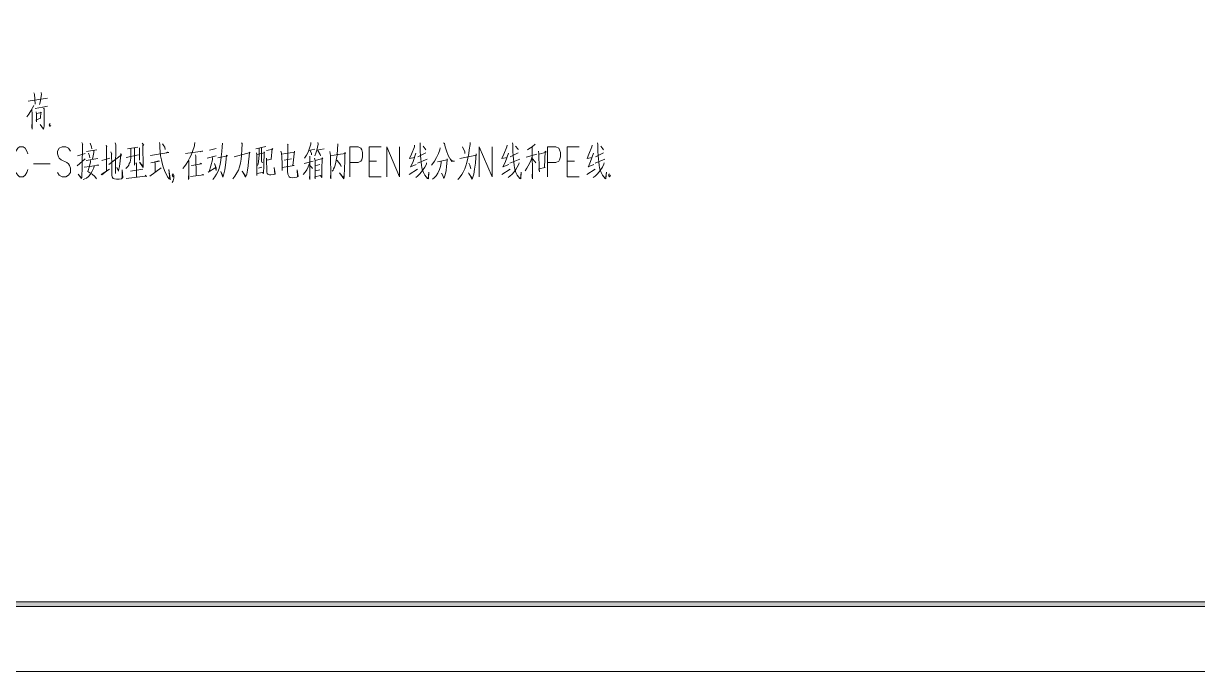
# Model space of a CAD drawing. Header units: millimetres. Extents: x 0 to 586, y 0 to 414.
# Drawn here: x 137.8 to 309.9, y 0 to 95 of the extents above; entities that cross this region are included whole.
import ezdxf

# ---------------------------------------------------------------- set-up
doc = ezdxf.new("R2010")
doc.units = ezdxf.units.MM

msp = doc.modelspace()

# ---------------------------------------------------------------- hatches: boundary and pattern name
h = msp.add_hatch(color=0)
h.dxf.hatch_style = 2
h.paths.add_polyline_path([(24.302861, 9.514417), (24.994306, 10.205861), (575.429944, 10.205861), (576.117861, 9.514417)])

# ---------------------------------------------------------------- linework, layer by layer
at = {"color": 0, "lineweight": 0}
for points in [[(0, 0), (585.632278, 0), (585.632278, 414.0835), (0, 414.0835)], [(24.302861, 9.514417), (24.994306, 10.205861), (575.429944, 10.205861), (576.117861, 9.514417)]]:
    msp.add_lwpolyline(points, close=True, dxfattribs=at)
for points in [[(139.336639, 84.832472), (139.421306, 84.663139), (139.502444, 83.167361)], [(140.391444, 84.917139), (140.419667, 84.620806), (140.225639, 83.467222), (140.169194, 83.125028)], [(139.308417, 82.998028), (138.892139, 82.186639), (138.560528, 81.717444), (138.281833, 81.332917)], [(138.475861, 83.636556), (141.308667, 84.063417)], [(139.530667, 82.528833), (140.585472, 82.7405), (140.641917, 82.7405), (141.308667, 82.909833)], [(140.726583, 82.6135), (140.807722, 82.482972), (140.807722, 80.948389), (140.807722, 80.306333), (140.807722, 80.006472), (140.7795, 79.710139), (140.751278, 79.537278), (140.225639, 80.221667)], [(139.03325, 82.440639), (139.057944, 81.671583), (139.057944, 80.521528), (139.057944, 79.494944), (139.03325, 79.794806), (139.03325, 80.179333)], [(139.643556, 82.056111), (139.696472, 81.759778), (139.724694, 80.948389), (139.724694, 80.606194), (139.671778, 80.906056), (140.363222, 81.117722), (140.282083, 81.117722), (140.363222, 82.013778), (140.419667, 81.971444), (139.696472, 81.802111)], [(141.693194, 80.331028), (141.559139, 80.122889), (141.693194, 79.911222), (141.82725, 80.122889)], [(146.349861, 77.551139), (146.487444, 77.293611), (146.431, 77.378278), (146.378083, 73.921056), (146.349861, 72.513472), (146.349861, 72.382944), (146.321639, 72.298278), (145.820694, 72.940333), (146.321639, 72.340611)], [(147.570472, 77.466472), (147.792722, 76.909083), (147.820944, 76.655083)], [(151.260528, 77.508806), (151.345194, 77.208944), (151.316972, 77.293611), (151.28875, 73.667056), (151.28875, 73.025), (151.28875, 73.536528)], [(155.201056, 77.466472), (155.423306, 77.166611), (155.313944, 77.208944), (155.342167, 73.921056), (154.784778, 74.690111), (155.342167, 74.048056)], [(157.726944, 77.551139), (157.783389, 77.293611), (157.783389, 76.782083), (157.839833, 76.228222), (157.89275, 75.6285), (158.005639, 75.032306), (158.115, 74.520778), (158.256111, 74.005722), (158.450139, 73.451861), (158.700611, 72.940333), (158.922861, 72.555806), (158.922861, 72.513472), (159.169806, 72.255944), (159.339139, 72.128944), (159.282694, 72.298278), (159.088667, 73.621194), (159.254472, 72.171278)], [(162.912778, 77.551139), (162.884556, 77.208944), (162.856333, 77.081944), (162.581167, 76.228222), (162.387139, 75.713167), (162.136667, 75.243972), (162.108444, 75.159306), (161.886194, 74.774778), (161.635722, 74.39025), (161.388778, 74.048056), (161.166528, 73.751722)], [(165.57625, 72.128944), (165.854944, 72.513472), (166.105417, 72.898), (166.271222, 73.282528), (166.46525, 73.751722), (166.631056, 74.39025), (166.715722, 74.947639), (166.772167, 75.459167), (166.853306, 76.228222), (166.90975, 76.909083), (166.966194, 77.466472)], [(169.739028, 77.508806), (169.880139, 77.335944), (169.851917, 77.378278), (169.795472, 76.524556), (169.739028, 75.670833), (169.714333, 75.116972), (169.601444, 74.520778), (169.463861, 74.005722), (169.298056, 73.494194), (169.075806, 73.109667), (168.797111, 72.640472), (168.631306, 72.428806), (168.4655, 72.213611)], [(179.899028, 77.551139), (179.899028, 77.335944), (179.733222, 76.73975), (179.510972, 76.143556), (179.288722, 75.713167), (179.010028, 75.286306)], [(180.953833, 77.551139), (180.982056, 77.335944), (180.812722, 76.439889), (180.646917, 76.013028), (180.509333, 75.586167)], [(195.936306, 77.508806), (195.964528, 77.293611), (195.964528, 76.312889), (196.017444, 75.586167), (196.045667, 75.159306), (196.102111, 74.690111), (196.158556, 74.26325), (196.211472, 73.836389), (196.296139, 73.494194), (196.433722, 73.152), (196.62775, 72.767472), (196.821778, 72.513472), (197.019333, 72.298278), (197.156917, 72.213611), (197.213361, 73.236667), (197.100472, 72.255944)], [(199.375889, 77.508806), (199.517, 77.424139), (199.598139, 76.951417), (199.792167, 76.355222), (200.070861, 75.670833), (200.430694, 74.989972), (200.543583, 74.774778), (200.988083, 74.817111), (200.543583, 74.905306), (200.402472, 75.116972)], [(203.2635, 77.551139), (203.2635, 77.293611), (203.150611, 76.482222), (203.069472, 75.970694), (202.928361, 75.286306), (202.790778, 74.647778), (202.653194, 74.13625), (202.483861, 73.709389), (202.261611, 73.236667), (202.039361, 72.855667), (201.820639, 72.513472), (201.570167, 72.213611), (201.457278, 72.128944)], [(209.490028, 77.508806), (209.51825, 77.293611), (209.51825, 76.312889), (209.574694, 75.586167), (209.602917, 75.159306), (209.659361, 74.690111), (209.712278, 74.26325), (209.768722, 73.836389), (209.853389, 73.494194), (209.990972, 73.152), (210.185, 72.767472), (210.379028, 72.513472), (210.573056, 72.298278), (210.714167, 72.213611), (210.767083, 73.236667), (210.657722, 72.255944)], [(221.96425, 77.508806), (221.992472, 77.293611), (221.992472, 76.312889), (222.045389, 75.586167), (222.073611, 75.159306), (222.130056, 74.690111), (222.1865, 74.26325), (222.239417, 73.836389), (222.324083, 73.494194), (222.461667, 73.152), (222.655694, 72.767472), (222.85325, 72.513472), (223.047278, 72.298278), (223.184861, 72.213611), (223.241306, 73.236667), (223.128417, 72.255944)], [(138.440583, 75.8825), (138.303, 76.298778), (138.031361, 76.715056), (137.76325, 76.926722), (137.219972, 76.926722), (136.948333, 76.715056), (136.676694, 76.298778), (136.542639, 75.8825), (136.405056, 75.258083), (136.405056, 74.213861), (136.542639, 73.589444), (136.676694, 73.169639), (136.948333, 72.753361), (137.219972, 72.545222), (137.76325, 72.545222), (138.031361, 72.753361), (138.303, 73.169639), (138.440583, 73.589444)], [(144.674167, 76.298778), (144.406056, 76.715056), (143.996833, 76.926722), (143.457083, 76.926722), (143.047861, 76.715056), (142.776222, 76.298778), (142.776222, 75.8825), (142.913806, 75.466222), (143.047861, 75.258083), (143.3195, 75.046417), (144.134417, 74.630139), (144.406056, 74.422), (144.540111, 74.213861), (144.674167, 73.797583), (144.674167, 73.169639), (144.406056, 72.753361), (143.996833, 72.545222), (143.457083, 72.545222), (143.047861, 72.753361), (142.776222, 73.169639)], [(145.711333, 75.6285), (146.822583, 75.928361)], [(147.041306, 76.228222), (148.568833, 76.482222)], [(147.348222, 76.013028), (147.485806, 75.586167), (147.514028, 75.332167)], [(148.124333, 76.355222), (148.124333, 76.097694), (147.902083, 75.116972)], [(149.902333, 77.166611), (150.039917, 76.909083), (149.983472, 76.997278), (149.983472, 73.451861), (149.958778, 73.709389), (149.958778, 73.367194), (149.263806, 72.809806), (149.207361, 72.855667), (150.39975, 73.667056)], [(150.318611, 74.347917), (152.149528, 75.759028), (152.064861, 75.928361), (152.040167, 75.670833), (152.064861, 75.713167), (151.9555, 74.859444), (151.870833, 74.048056), (151.73325, 73.451861), (151.705028, 73.367194), (151.482778, 73.878722), (151.705028, 73.451861)], [(150.622, 76.185889), (150.763111, 75.843694), (150.706667, 75.928361), (150.734889, 74.178583), (150.763111, 73.324861), (150.763111, 72.725139), (150.816028, 72.513472), (150.928917, 72.298278), (151.151167, 72.213611), (151.426333, 72.171278), (151.842611, 72.171278), (152.149528, 72.255944), (152.343556, 72.428806), (152.287111, 73.536528), (152.287111, 72.382944), (152.234194, 72.340611)], [(153.535944, 76.61275), (153.535944, 75.543833), (153.535944, 75.243972), (153.483028, 74.989972), (153.426583, 74.690111), (153.313694, 74.474917), (153.232556, 74.26325), (153.091444, 74.048056), (152.953861, 73.921056), (152.788056, 73.751722)], [(152.8445, 75.3745), (154.647194, 75.759028)], [(153.038528, 76.61275), (154.562528, 76.86675)], [(154.093333, 76.824417), (154.093333, 74.26325)], [(154.813, 76.782083), (154.813, 74.989972)], [(158.753528, 76.055361), (158.922861, 76.143556), (159.088667, 76.097694), (156.396972, 75.670833), (156.478111, 75.670833)], [(158.171444, 77.378278), (158.393694, 77.081944), (158.506583, 76.86675), (158.587722, 76.524556)], [(161.526361, 75.928361), (164.105167, 76.270556), (163.939361, 76.312889), (163.688889, 76.185889)], [(163.025667, 75.759028), (163.078583, 75.543833), (163.106806, 72.682806)], [(165.050611, 76.439889), (166.02075, 76.697417)], [(168.68775, 75.459167), (171.016083, 76.097694), (170.934944, 76.143556), (170.8785, 75.5015), (170.793833, 74.774778), (170.712694, 74.13625), (170.628028, 73.494194), (170.518667, 72.940333), (170.405778, 72.598139), (170.352861, 72.471139), (169.851917, 73.367194), (170.377556, 72.598139)], [(171.848639, 76.655083), (173.319722, 76.997278)], [(171.961528, 76.055361), (171.98975, 75.801361), (172.017972, 74.26325), (172.017972, 73.836389), (172.017972, 72.725139), (171.98975, 73.025), (172.822306, 73.152), (172.988111, 73.025), (173.044556, 74.178583), (173.097472, 76.185889), (173.125694, 76.055361), (171.98975, 75.801361)], [(172.349583, 76.73975), (172.349583, 75.759028), (172.321361, 75.201639), (172.264917, 74.774778), (172.212, 74.39025), (172.099111, 74.178583)], [(172.709417, 76.824417), (172.681194, 74.817111), (172.737639, 74.690111), (172.875222, 74.647778)], [(173.432611, 76.397556), (174.346306, 76.570417), (174.265167, 76.697417), (174.099361, 75.116972), (174.152278, 75.116972), (173.460833, 74.989972), (173.432611, 75.243972), (173.432611, 74.817111), (173.460833, 73.667056), (173.460833, 73.367194), (173.489056, 73.194333), (173.51375, 73.025), (173.598417, 72.940333), (173.707778, 72.855667), (173.877111, 72.809806), (174.042917, 72.809806), (174.515639, 72.855667), (174.625, 72.940333), (174.681444, 72.982667), (174.568556, 73.921056), (174.625, 72.982667)], [(175.542222, 76.312889), (175.623361, 76.013028), (175.679806, 75.416833), (175.708028, 74.474917), (175.708028, 74.39025), (175.73625, 73.451861), (175.708028, 73.921056), (177.4825, 74.178583), (177.288472, 74.178583), (177.510722, 76.270556), (177.538944, 76.143556), (175.623361, 75.843694)], [(176.484139, 77.335944), (176.597028, 77.166611), (176.540583, 77.208944), (176.540583, 76.185889), (176.512361, 74.178583), (176.512361, 73.367194), (176.540583, 72.940333), (176.62525, 72.725139), (176.734611, 72.513472), (176.872194, 72.428806), (177.179111, 72.382944), (177.874083, 72.471139), (177.983444, 72.513472), (178.039889, 72.555806), (177.927, 73.578861), (177.955222, 72.598139)], [(179.648556, 76.397556), (180.509333, 76.570417)], [(179.842583, 76.397556), (180.008389, 75.970694), (180.036611, 75.759028)], [(181.867528, 76.61275), (180.788028, 76.439889)], [(180.953833, 76.397556), (181.285444, 75.801361), (181.313667, 75.586167)], [(182.700083, 76.228222), (182.78475, 75.670833), (182.869417, 72.640472), (182.869417, 72.213611), (182.812972, 72.471139), (182.841194, 73.025)], [(182.812972, 75.586167), (183.867778, 75.801361), (183.924222, 75.801361), (185.003722, 75.970694), (184.922583, 76.097694), (184.894361, 76.013028), (184.894361, 75.116972), (184.894361, 74.347917), (184.866139, 74.26325), (184.866139, 73.536528), (184.866139, 73.451861), (184.809694, 72.982667), (184.781472, 72.598139), (184.756778, 72.255944), (184.142944, 73.109667), (184.728556, 72.382944), (184.781472, 72.809806)], [(183.867778, 77.378278), (183.839556, 76.524556), (183.783111, 75.801361), (183.783111, 75.713167), (183.701972, 75.201639), (183.589083, 74.690111), (183.479722, 74.220917), (183.395056, 73.963389), (183.257472, 73.709389), (183.172806, 73.494194), (183.063444, 73.367194)], [(185.614028, 72.545222), (185.614028, 76.926722), (186.834639, 76.926722), (187.243861, 76.715056), (187.377917, 76.506917), (187.511972, 76.090639), (187.511972, 75.466222), (187.377917, 75.046417), (187.243861, 74.838278), (186.834639, 74.630139), (185.614028, 74.630139)], [(188.460944, 72.545222), (188.460944, 76.926722), (190.224833, 76.926722)], [(191.03975, 72.545222), (191.03975, 76.926722), (192.934167, 72.545222), (192.934167, 76.926722)], [(195.131972, 77.166611), (195.10375, 76.951417), (194.65925, 75.843694), (194.380556, 75.201639), (195.131972, 75.3745)], [(195.326, 76.013028), (194.909722, 74.774778), (194.574583, 74.048056), (194.521667, 74.005722), (195.378917, 74.347917)], [(195.601167, 75.459167), (196.768861, 76.055361)], [(196.768861, 76.482222), (196.684194, 76.655083), (196.380806, 77.039611)], [(198.878472, 76.782083), (198.85025, 76.482222), (198.656222, 75.970694), (198.349306, 75.3745), (198.045917, 74.817111), (197.795444, 74.474917), (197.629639, 74.26325)], [(203.013028, 73.109667), (203.510444, 72.255944), (203.566889, 72.171278), (203.789139, 72.940333), (203.926722, 73.667056), (204.039611, 74.520778), (204.124278, 75.3745), (204.177194, 75.886028), (204.205417, 75.713167), (201.735972, 75.201639)], [(202.512083, 75.970694), (202.483861, 76.185889), (202.15225, 76.909083)], [(204.593472, 72.545222), (204.593472, 76.926722), (206.491417, 72.545222), (206.491417, 76.926722)], [(208.685694, 77.166611), (208.657472, 76.951417), (208.2165, 75.843694), (207.937806, 75.201639), (208.685694, 75.3745)], [(208.879722, 76.013028), (208.463444, 74.774778), (208.131833, 74.048056), (208.075389, 74.005722), (208.936167, 74.347917)], [(209.158417, 75.459167), (210.322583, 76.055361)], [(210.322583, 76.482222), (210.241444, 76.655083), (209.934528, 77.039611)], [(213.070722, 75.843694), (211.490278, 75.416833)], [(212.823778, 77.335944), (212.351056, 76.909083), (211.878333, 76.61275), (211.684306, 76.482222)], [(212.379278, 76.909083), (212.4075, 72.213611), (212.351056, 72.513472), (212.379278, 72.940333)], [(213.292972, 76.312889), (213.349417, 75.886028), (213.405861, 73.751722), (213.434083, 73.282528), (213.349417, 73.709389), (214.291333, 73.921056), (214.15375, 73.921056), (214.291333, 76.312889), (214.404222, 76.143556), (213.377639, 75.843694)], [(214.626472, 72.545222), (214.626472, 76.926722), (215.847083, 76.926722), (216.252778, 76.715056), (216.386833, 76.506917), (216.524417, 76.090639), (216.524417, 75.466222), (216.386833, 75.046417), (216.252778, 74.838278), (215.847083, 74.630139), (214.626472, 74.630139)], [(217.473389, 72.545222), (217.473389, 76.926722), (219.23375, 76.926722)], [(221.159917, 77.166611), (221.131694, 76.951417), (220.687194, 75.843694), (220.4085, 75.201639), (221.159917, 75.3745)], [(221.353944, 76.013028), (220.937667, 74.774778), (220.602528, 74.048056), (220.549611, 74.005722), (221.406861, 74.347917)], [(221.629111, 75.459167), (222.796806, 76.055361)], [(222.796806, 76.482222), (222.712139, 76.655083), (222.40875, 77.039611)], [(139.251972, 74.422), (141.693194, 74.422)], [(145.654889, 74.13625), (146.847278, 75.159306)], [(148.180778, 74.093917), (148.124333, 73.836389), (147.873861, 73.367194), (147.626917, 72.940333), (147.348222, 72.598139), (147.041306, 72.340611), (146.794361, 72.213611), (146.543889, 72.128944)], [(146.709694, 73.963389), (147.54225, 74.048056), (148.124333, 74.13625), (148.847528, 74.220917), (148.762861, 74.26325), (148.568833, 74.220917)], [(146.988389, 74.947639), (148.681722, 75.201639)], [(147.598694, 74.947639), (147.598694, 74.732444), (147.457583, 74.093917), (147.210639, 73.324861), (147.54225, 73.109667), (147.849167, 72.898), (148.237222, 72.555806), (148.512389, 72.255944)], [(149.292028, 74.905306), (150.456194, 75.286306)], [(154.287361, 74.605444), (154.3685, 74.432583), (154.3685, 72.513472)], [(156.478111, 74.605444), (157.726944, 74.817111), (157.561139, 74.859444), (157.310667, 74.774778), (157.060194, 74.732444), (157.116639, 74.432583), (157.116639, 73.236667)], [(162.052, 74.947639), (162.052, 72.725139), (162.023778, 72.298278), (161.999083, 72.128944), (161.999083, 72.471139), (162.052, 72.940333)], [(162.415361, 74.178583), (162.468278, 74.178583), (163.911139, 74.432583), (163.858222, 74.520778), (163.688889, 74.432583)], [(164.743694, 75.243972), (166.048972, 75.586167)], [(165.523333, 75.3745), (165.495111, 75.032306), (164.994167, 73.282528), (164.884806, 73.236667), (165.992528, 73.878722), (165.7985, 74.474917), (166.02075, 73.836389), (166.048972, 73.451861), (165.939611, 74.005722)], [(166.271222, 75.332167), (167.714083, 75.586167), (167.5765, 75.713167), (167.520056, 75.116972), (167.410694, 74.26325), (167.297806, 73.536528), (167.188444, 72.982667), (167.075556, 72.555806), (167.022639, 72.471139), (166.715722, 73.324861), (167.047333, 72.555806)], [(176.011417, 74.989972), (177.066222, 75.159306)], [(179.733222, 74.474917), (179.510972, 74.005722), (179.316944, 73.578861), (179.066472, 73.236667), (178.787778, 72.855667)], [(178.925361, 74.474917), (180.258861, 74.817111)], [(179.757917, 75.543833), (179.757917, 72.128944), (179.705, 72.340611), (179.757917, 72.940333)], [(179.733222, 74.26325), (180.064833, 73.921056), (180.174194, 73.751722)], [(180.481111, 75.243972), (180.565778, 74.947639), (180.565778, 73.878722), (180.565778, 73.282528), (180.565778, 72.598139), (180.565778, 72.213611), (180.509333, 72.513472), (181.313667, 72.725139), (181.507694, 72.428806), (181.535917, 73.536528), (181.564139, 75.332167), (181.701722, 75.201639), (181.479472, 75.159306), (180.537556, 74.947639)], [(180.565778, 74.13625), (181.229, 74.347917)], [(183.726667, 74.989972), (184.033583, 74.647778), (184.284056, 74.305583), (184.365194, 74.048056), (184.312278, 74.220917)], [(188.460944, 74.838278), (189.5475, 74.838278)], [(196.878222, 74.563111), (196.85, 74.39025), (196.62775, 73.963389), (196.4055, 73.621194), (196.158556, 73.282528), (195.851639, 72.940333), (195.54825, 72.640472), (195.297778, 72.428806)], [(195.54825, 74.520778), (196.991111, 75.116972)], [(199.016056, 74.817111), (199.044278, 74.563111), (198.906694, 74.048056), (198.765583, 73.621194), (198.543333, 73.067333), (198.268167, 72.682806), (197.989472, 72.382944), (197.767222, 72.171278)], [(198.462194, 74.732444), (199.905056, 75.032306), (199.905056, 75.159306), (199.957972, 75.074639), (199.905056, 74.989972), (199.820389, 74.048056), (199.73925, 73.451861), (199.598139, 72.809806), (199.460556, 72.382944), (199.432333, 72.298278), (199.266528, 72.725139), (199.0725, 73.067333)], [(203.069472, 74.520778), (203.235278, 74.220917), (203.344639, 73.878722), (203.372861, 73.709389)], [(210.435472, 74.563111), (210.40725, 74.39025), (210.185, 73.963389), (209.96275, 73.621194), (209.712278, 73.282528), (209.408889, 72.940333), (209.101972, 72.640472), (208.855028, 72.428806)], [(209.101972, 74.520778), (210.544833, 75.116972)], [(212.379278, 75.5015), (212.209944, 75.032306), (212.015917, 74.563111), (211.793667, 74.13625), (211.571417, 73.794056), (211.324472, 73.409528)], [(212.4075, 75.159306), (212.767333, 74.774778), (212.904917, 74.563111)], [(217.473389, 74.838278), (218.556417, 74.838278)], [(222.906167, 74.563111), (222.877944, 74.39025), (222.655694, 73.963389), (222.436972, 73.621194), (222.1865, 73.282528), (221.879583, 72.940333), (221.576194, 72.640472), (221.325722, 72.428806)], [(221.576194, 74.520778), (223.019056, 75.116972)], [(155.645556, 72.767472), (155.811361, 72.555806), (155.702, 72.640472), (152.872722, 72.298278)], [(153.483028, 73.367194), (155.285722, 73.667056)], [(156.312306, 72.640472), (157.977417, 73.836389)], [(159.857722, 72.753361), (159.723667, 72.545222), (159.586083, 72.753361), (159.723667, 72.9615), (159.857722, 72.753361), (159.857722, 72.337083), (159.723667, 71.920806), (159.586083, 71.712667)], [(162.27425, 72.555806), (164.246278, 72.809806), (164.105167, 72.855667), (164.080472, 72.855667), (163.858222, 72.767472)], [(172.737639, 73.963389), (172.264917, 73.794056)], [(180.590472, 73.409528), (181.229, 73.578861)], [(188.460944, 72.545222), (190.224833, 72.545222)], [(194.352333, 72.855667), (195.572944, 73.667056)], [(203.094167, 73.025), (203.595111, 72.255944), (203.566889, 72.255944)], [(207.909583, 72.855667), (209.130194, 73.667056)], [(217.473389, 72.545222), (219.23375, 72.545222)], [(220.380278, 72.855667), (221.604417, 73.667056)], [(223.706972, 72.9615), (223.572917, 72.753361), (223.706972, 72.545222), (223.844556, 72.753361)]]:
    msp.add_lwpolyline(points, dxfattribs=at)

doc.saveas('drawing.dxf')
